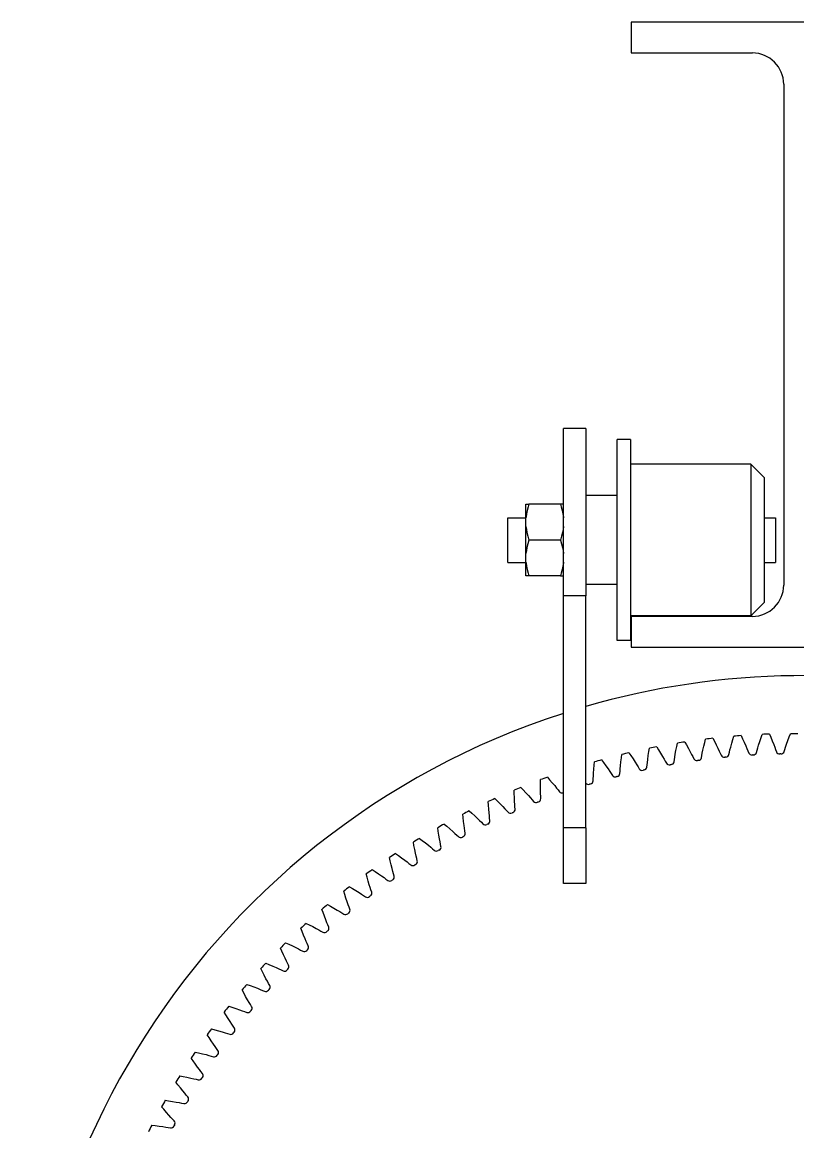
# Model space of a CAD drawing. Extents: x -2061 to 933, y -1034 to 399.
# Drawn here: x -2061.2 to -1887.4, y -786.5 to -537.9 of the extents above; entities that cross this region are included whole.
import ezdxf

# ---------------------------------------------------------------- set-up
doc = ezdxf.new("R2010")
doc.units = 0
doc.layers.get('0').update_dxf_attribs({"linetype": 'CONTINUOUS'})

msp = doc.modelspace()

# ---------------------------------------------------------------- linework, layer by layer
at = {"color": 1}
for p, q in [((-1924.685938, -537.908262), (-1924.685938, -544.808262)), ((-1851.685938, -537.908262), (-1924.685938, -537.908262)), ((-1924.685938, -544.808262), (-1897.535938, -544.808262)), ((-1890.535938, -551.808262), (-1890.535938, -664.008262)), ((-1939.881466, -666.407862), (-1939.881466, -628.907862)), ((-1934.881466, -628.907862), (-1939.881466, -628.907862)), ((-1934.881466, -628.907862), (-1934.881466, -666.407862)), ((-1927.881466, -676.407862), (-1927.881466, -631.407862)), ((-1924.881466, -631.407862), (-1927.881466, -631.407862)), ((-1924.881466, -631.407862), (-1924.881466, -676.407862)), ((-1897.881466, -636.907862), (-1924.881466, -636.907862)), ((-1897.881466, -636.907862), (-1897.881466, -670.907862)), ((-1897.881466, -636.907862), (-1894.881466, -639.907862)), ((-1894.881466, -639.907862), (-1894.881466, -667.907862)), ((-1948.281466, -645.907862), (-1947.613116, -645.908121)), ((-1948.281466, -648.92562), (-1948.281466, -645.907862)), ((-1947.613116, -645.908121), (-1947.796286, -646.490852)), ((-1940.549816, -645.907862), (-1947.613116, -645.907862)), ((-1939.881466, -645.907862), (-1940.549816, -645.908121)), ((-1940.549816, -645.908121), (-1940.366646, -646.490852)), ((-1927.881466, -643.907862), (-1934.881466, -643.907862)), ((-1948.265126, -648.763996), (-1948.281468, -648.925633)), ((-1948.16472, -648.051452), (-1948.265126, -648.763996)), ((-1948.011409, -647.300352), (-1948.16472, -648.051452)), ((-1947.796286, -646.490852), (-1948.011409, -647.300352)), ((-1940.366646, -646.490852), (-1940.151523, -647.300352)), ((-1940.151523, -647.300352), (-1939.998212, -648.051452)), ((-1939.998212, -648.051452), (-1939.897807, -648.763996)), ((-1939.897807, -648.763996), (-1939.881464, -648.925633)), ((-1952.371942, -658.907862), (-1952.371942, -648.907862)), ((-1952.371942, -648.907862), (-1948.281466, -648.907862)), ((-1948.281468, -650.890093), (-1948.203739, -651.523285)), ((-1948.281466, -650.890089), (-1948.281466, -648.925636)), ((-1948.281466, -656.92562), (-1948.281466, -650.890105)), ((-1939.881464, -650.890093), (-1939.959194, -651.523285)), ((-1894.881466, -648.907862), (-1892.371942, -648.907862)), ((-1892.371942, -648.907862), (-1892.371942, -658.907862)), ((-1948.203739, -651.523285), (-1948.068892, -652.259706)), ((-1948.068892, -652.259706), (-1947.875482, -653.047018)), ((-1947.875482, -653.047018), (-1947.613116, -653.907324)), ((-1940.28745, -653.047018), (-1940.549816, -653.907324)), ((-1940.09404, -652.259706), (-1940.28745, -653.047018)), ((-1939.959194, -651.523285), (-1940.09404, -652.259706)), ((-1948.068892, -655.556018), (-1948.203739, -656.292439)), ((-1947.875482, -654.768706), (-1948.068892, -655.556018)), ((-1947.613116, -653.9084), (-1947.875482, -654.768706)), ((-1947.613116, -653.907324), (-1947.613116, -653.9084)), ((-1940.549816, -653.907862), (-1947.613116, -653.907862)), ((-1940.549816, -653.907324), (-1940.549816, -653.9084)), ((-1940.549816, -653.9084), (-1940.28745, -654.768706)), ((-1940.28745, -654.768706), (-1940.09404, -655.556018)), ((-1940.09404, -655.556018), (-1939.959194, -656.292439)), ((-1948.203739, -656.292439), (-1948.281468, -656.925631)), ((-1948.281466, -658.890089), (-1948.281466, -656.925636)), ((-1939.959194, -656.292439), (-1939.881464, -656.925631)), ((-1952.371942, -658.907862), (-1948.281468, -658.907862)), ((-1948.281468, -658.890092), (-1948.265125, -659.051732)), ((-1948.281466, -661.907862), (-1948.281466, -658.890105)), ((-1948.265125, -659.051732), (-1948.16472, -659.764271)), ((-1948.16472, -659.764271), (-1948.011409, -660.515373)), ((-1948.011409, -660.515373), (-1947.796286, -661.324873)), ((-1940.151523, -660.515373), (-1940.366646, -661.324873)), ((-1939.998212, -659.764271), (-1940.151523, -660.515373)), ((-1939.897807, -659.051732), (-1939.998212, -659.764271)), ((-1939.881464, -658.890092), (-1939.897807, -659.051732)), ((-1894.881466, -658.907862), (-1892.371942, -658.907862)), ((-1947.613116, -661.907603), (-1948.281466, -661.907862)), ((-1947.796286, -661.324873), (-1947.613116, -661.907603)), ((-1940.549816, -661.907862), (-1947.613116, -661.907862)), ((-1940.549816, -661.907862), (-1947.613116, -661.907862)), ((-1940.549816, -661.907862), (-1947.613116, -661.907862)), ((-1940.549816, -661.907862), (-1947.613116, -661.907862)), ((-1940.366646, -661.324873), (-1940.549816, -661.907603)), ((-1940.549816, -661.907603), (-1939.881466, -661.907862)), ((-1927.881466, -663.907862), (-1934.881466, -663.907862)), ((-1939.881466, -718.369387), (-1939.881466, -666.407862)), ((-1934.881466, -666.407862), (-1939.881466, -666.407862)), ((-1934.881466, -718.369387), (-1934.881466, -666.407862)), ((-1897.881466, -670.907862), (-1894.881466, -667.907862)), ((-1897.881466, -670.907862), (-1924.881466, -670.907862)), ((-1924.685938, -671.008262), (-1924.685938, -677.908262)), ((-1897.535938, -671.008262), (-1924.685938, -671.008262)), ((-1924.881466, -676.407862), (-1927.881466, -676.407862)), ((-1924.685938, -677.908262), (-1851.685938, -677.908262)), ((-1906.412409, -698.321073), (-1906.055705, -698.993188)), ((-1901.932379, -698.587076), (-1901.713652, -697.858286)), ((-1900.078648, -697.729609), (-1899.748606, -698.415209)), ((-1899.748606, -698.415209), (-1899.371361, -699.228266)), ((-1895.891597, -699.023103), (-1895.612515, -698.171291)), ((-1895.612515, -698.171291), (-1895.365345, -697.451651)), ((-1893.72655, -697.387262), (-1893.423679, -698.085292)), ((-1893.423679, -698.085292), (-1893.078645, -698.912532)), ((-1889.593509, -698.844142), (-1889.2812, -698.003944)), ((-1889.2812, -698.003944), (-1889.005967, -697.294562)), ((-1920.725993, -701.316733), (-1920.594442, -700.567287)), ((-1918.985896, -700.247327), (-1918.577558, -700.889383)), ((-1918.577558, -700.889383), (-1918.107363, -701.652464)), ((-1914.675834, -701.03972), (-1914.498806, -700.16101)), ((-1914.498806, -700.16101), (-1914.337934, -699.417306)), ((-1912.718066, -699.160744), (-1912.33525, -699.818337)), ((-1912.33525, -699.818337), (-1911.895376, -700.599289)), ((-1911.895376, -700.599289), (-1911.485333, -701.354715)), ((-1908.771667, -701.621244), (-1908.632018, -700.960053)), ((-1908.632018, -700.960053), (-1908.442436, -700.121739)), ((-1908.442436, -700.121739), (-1908.231047, -699.250657)), ((-1908.231047, -699.250657), (-1908.0411, -698.513842)), ((-1906.055705, -698.993188), (-1905.64683, -699.790808)), ((-1905.64683, -699.790808), (-1905.266762, -700.561749)), ((-1905.266762, -700.561749), (-1904.97662, -701.17207)), ((-1902.691861, -701.460138), (-1902.565651, -700.93461)), ((-1902.565651, -700.93461), (-1902.400152, -700.279412)), ((-1902.400152, -700.279412), (-1902.177803, -699.449187)), ((-1902.177803, -699.449187), (-1901.932379, -698.587076)), ((-1899.371361, -699.228266), (-1899.021853, -700.013535)), ((-1899.021853, -700.013535), (-1898.755895, -700.634776)), ((-1898.755895, -700.634776), (-1898.549029, -701.134089)), ((-1896.484207, -701.012321), (-1896.337463, -700.492154)), ((-1896.337463, -700.492154), (-1896.146368, -699.843958)), ((-1896.146368, -699.843958), (-1895.891597, -699.023103)), ((-1893.078645, -698.912532), (-1892.760235, -699.710917)), ((-1892.760235, -699.710917), (-1892.518873, -700.342121)), ((-1892.518873, -700.342121), (-1892.331769, -700.849171)), ((-1892.331769, -700.849171), (-1892.155691, -701.342386)), ((-1890.420337, -701.308309), (-1890.263759, -700.80856)), ((-1890.263759, -700.80856), (-1890.096706, -700.294556)), ((-1890.096706, -700.294556), (-1889.88031, -699.654362)), ((-1889.88031, -699.654362), (-1889.593509, -698.844142)), ((-1931.369491, -703.154147), (-1930.912037, -703.762186)), ((-1927.010545, -703.605934), (-1926.903006, -702.716044)), ((-1926.903006, -702.716044), (-1926.800979, -701.96201)), ((-1925.206235, -701.579146), (-1924.773005, -702.204676)), ((-1924.773005, -702.204676), (-1924.273214, -702.948709)), ((-1924.273214, -702.948709), (-1923.805166, -703.669634)), ((-1921.078953, -703.722429), (-1920.991611, -703.05232)), ((-1920.991611, -703.05232), (-1920.868386, -702.201716)), ((-1920.868386, -702.201716), (-1920.725993, -701.316733)), ((-1918.107363, -701.652464), (-1917.667979, -702.391209)), ((-1917.667979, -702.391209), (-1917.330846, -702.976884)), ((-1917.330846, -702.976884), (-1917.066726, -703.448422)), ((-1917.066726, -703.448422), (-1916.81566, -703.908021)), ((-1915.107002, -703.602894), (-1915.030529, -703.084804)), ((-1915.030529, -703.084804), (-1914.945941, -702.550994)), ((-1914.945941, -702.550994), (-1914.832358, -701.884831)), ((-1914.832358, -701.884831), (-1914.675834, -701.03972)), ((-1911.485333, -701.354715), (-1911.171454, -701.953174)), ((-1911.171454, -701.953174), (-1910.92605, -702.434718)), ((-1910.92605, -702.434718), (-1910.693221, -702.903819)), ((-1908.973901, -702.666009), (-1908.877147, -702.15132)), ((-1908.877147, -702.15132), (-1908.771667, -701.621244)), ((-1904.97662, -701.17207), (-1904.75031, -701.662877)), ((-1904.75031, -701.662877), (-1904.536078, -702.140757)), ((-1902.808747, -701.97063), (-1902.691861, -701.460138)), ((-1898.549029, -701.134089), (-1898.353723, -701.620012)), ((-1896.621045, -701.517831), (-1896.484207, -701.012321)), ((-1933.148946, -706.10786), (-1933.092839, -705.25021)), ((-1933.092839, -705.25021), (-1933.02032, -704.356783)), ((-1933.02032, -704.356783), (-1932.947975, -703.599326)), ((-1930.912037, -703.762186), (-1930.383421, -704.486024)), ((-1930.383421, -704.486024), (-1929.88743, -705.188018)), ((-1929.88743, -705.188018), (-1929.505385, -705.745437)), ((-1929.505385, -705.745437), (-1929.205082, -706.194798)), ((-1927.23928, -706.195035), (-1927.203691, -705.672542)), ((-1927.203691, -705.672542), (-1927.161246, -705.133742)), ((-1927.161246, -705.133742), (-1927.10028, -704.46072)), ((-1927.10028, -704.46072), (-1927.010545, -703.605934)), ((-1923.805166, -703.669634), (-1923.445299, -704.241622)), ((-1923.445299, -704.241622), (-1923.16287, -704.702427)), ((-1923.16287, -704.702427), (-1922.893954, -705.151814)), ((-1921.198592, -704.779841), (-1921.142518, -704.259148)), ((-1921.142518, -704.259148), (-1921.078953, -703.722429)), ((-1945.040425, -709.248425), (-1945.038227, -708.352064)), ((-1945.038227, -708.352064), (-1945.025535, -707.591265)), ((-1943.486846, -707.023612), (-1942.983095, -707.593885)), ((-1942.983095, -707.593885), (-1942.399317, -708.274017)), ((-1942.399317, -708.274017), (-1941.849777, -708.934932)), ((-1934.881466, -708.34906), (-1934.8807, -708.350138)), ((-1933.21975, -707.846295), (-1933.204702, -707.322807)), ((-1933.204702, -707.322807), (-1933.183442, -706.782756)), ((-1933.183442, -706.782756), (-1933.148946, -706.10786)), ((-1929.205082, -706.194798), (-1928.91873, -706.633281)), ((-1950.92029, -710.700444), (-1950.937477, -709.939733)), ((-1950.887296, -711.596201), (-1950.92029, -710.700444)), ((-1949.422259, -709.312109), (-1948.896508, -709.862166)), ((-1948.896508, -709.862166), (-1948.286478, -710.518854)), ((-1948.286478, -710.518854), (-1947.711415, -711.157685)), ((-1945.029069, -710.107834), (-1945.040425, -709.248425)), ((-1945.010507, -710.783356), (-1945.029069, -710.107834)), ((-1944.989329, -711.323411), (-1945.010507, -710.783356)), ((-1941.849777, -708.934932), (-1941.425175, -709.460657)), ((-1941.425175, -709.460657), (-1941.090542, -709.885072)), ((-1941.090542, -709.885072), (-1940.77067, -710.299737)), ((-1956.705621, -713.277942), (-1956.75266, -712.518492)), ((-1956.637485, -714.171713), (-1956.705621, -713.277942)), ((-1955.263251, -711.831866), (-1954.716311, -712.360857)), ((-1954.716311, -712.360857), (-1954.080969, -712.993089)), ((-1954.080969, -712.993089), (-1953.481269, -713.60885)), ((-1950.842208, -712.454501), (-1950.887296, -711.596201)), ((-1950.79714, -713.128774), (-1950.842208, -712.454501)), ((-1950.754775, -713.66758), (-1950.79714, -713.128773)), ((-1947.711415, -711.157685), (-1947.266501, -711.666335)), ((-1947.266501, -711.666335), (-1946.915463, -712.077285)), ((-1946.915463, -712.077285), (-1946.579558, -712.479072)), ((-1944.963258, -711.846465), (-1944.989329, -711.323411)), ((-1962.3853, -716.080584), (-1962.462118, -715.323567)), ((-1961.000815, -714.578995), (-1960.433528, -715.086106)), ((-1960.433528, -715.086106), (-1959.773855, -715.692908)), ((-1959.773855, -715.692908), (-1959.150442, -716.28465)), ((-1956.558735, -715.027581), (-1956.637485, -714.171713)), ((-1956.48723, -715.699565), (-1956.558735, -715.027581)), ((-1956.423745, -716.236293), (-1956.48723, -715.699565)), ((-1953.481269, -713.60885), (-1953.016728, -714.099641)), ((-1953.016728, -714.099641), (-1952.649827, -714.496493)), ((-1952.649827, -714.496493), (-1952.298407, -714.884782)), ((-1950.70819, -714.189208), (-1950.754775, -713.66758)), ((-1967.950569, -719.104048), (-1968.057048, -718.350631)), ((-1966.626103, -717.549263), (-1966.039344, -718.033711)), ((-1966.039344, -718.033711), (-1965.356357, -718.614146)), ((-1962.282127, -716.970991), (-1962.3853, -716.080584)), ((-1962.169837, -717.823108), (-1962.282127, -716.970991)), ((-1962.072005, -718.491766), (-1962.169837, -717.823108)), ((-1959.150442, -716.28465), (-1958.666991, -716.756825)), ((-1958.666991, -716.756825), (-1958.284793, -717.138966)), ((-1958.284793, -717.138966), (-1957.918399, -717.513159)), ((-1956.356716, -716.755689), (-1956.423745, -716.236293)), ((-1972.130442, -720.738088), (-1971.525116, -721.199127)), ((-1967.812518, -719.989718), (-1967.950569, -719.104048)), ((-1967.66686, -720.83677), (-1967.812518, -719.989718)), ((-1967.542852, -721.501071), (-1967.66686, -720.83677)), ((-1965.356357, -718.614146), (-1964.710193, -719.180957)), ((-1964.710193, -719.180957), (-1964.208577, -719.633788)), ((-1964.208577, -719.633788), (-1963.811671, -720.000629)), ((-1963.811671, -720.000629), (-1963.430869, -720.36015)), ((-1961.987497, -719.025588), (-1962.072005, -718.491766)), ((-1961.900128, -719.541952), (-1961.987497, -719.025588)), ((-1939.881466, -730.869387), (-1939.881466, -718.369387)), ((-1934.881466, -718.369387), (-1939.881466, -718.369387)), ((-1934.881466, -718.369387), (-1934.881466, -730.869387)), ((-1973.392846, -722.343673), (-1973.528823, -721.595017)), ((-1973.220131, -723.223241), (-1973.392846, -722.343673)), ((-1973.04133, -724.063921), (-1973.220131, -723.223241)), ((-1971.525116, -721.199127), (-1970.819868, -721.7523)), ((-1970.819868, -721.7523), (-1970.15195, -722.293306)), ((-1970.15195, -722.293306), (-1969.632942, -722.726094)), ((-1969.632942, -722.726094), (-1969.22194, -723.07707)), ((-1969.22194, -723.07707), (-1968.827317, -723.421364)), ((-1967.437452, -722.031164), (-1967.542852, -721.501071)), ((-1967.329878, -722.5437), (-1967.437452, -722.031164)), ((-1978.703741, -725.794464), (-1978.869005, -725.051723)), ((-1978.496627, -726.666572), (-1978.703741, -725.794464)), ((-1977.505345, -724.140555), (-1976.882386, -724.577473)), ((-1976.882386, -724.577473), (-1976.155964, -725.102532)), ((-1976.155964, -725.102532), (-1975.46732, -725.616898)), ((-1975.46732, -725.616898), (-1974.931722, -726.028977)), ((-1972.891337, -724.722842), (-1973.04133, -724.063921)), ((-1972.765207, -725.248388), (-1972.891337, -724.722841)), ((-1972.637594, -725.756305), (-1972.765207, -725.248388)), ((-1982.742524, -727.751415), (-1982.102891, -728.163539)), ((-1982.102891, -728.163539), (-1981.356416, -728.659674)), ((-1978.284959, -727.499584), (-1978.496627, -726.666572)), ((-1978.109213, -728.152108), (-1978.284959, -727.499584)), ((-1977.962547, -728.672297), (-1978.109213, -728.152108)), ((-1974.931722, -726.028977), (-1974.507257, -726.363546)), ((-1974.507257, -726.363546), (-1974.099421, -726.692081)), ((-1983.875064, -729.451098), (-1984.06936, -728.715418)), ((-1983.633871, -730.314403), (-1983.875064, -729.451098)), ((-1983.389662, -731.138463), (-1983.633871, -730.314403)), ((-1981.356416, -728.659674), (-1980.648109, -729.146608)), ((-1980.648109, -729.146608), (-1980.096746, -729.537341)), ((-1980.096746, -729.537341), (-1979.659473, -729.854989)), ((-1979.659473, -729.854989), (-1979.239054, -730.167259)), ((-1977.815092, -729.174813), (-1977.962547, -728.672297)), ((-1988.898841, -733.307938), (-1989.12187, -732.580454)), ((-1987.833903, -731.565103), (-1987.178584, -731.951797)), ((-1987.178584, -731.951797), (-1986.413206, -732.418243)), ((-1986.413206, -732.418243), (-1985.686328, -732.876994)), ((-1985.686328, -732.876994), (-1985.12005, -733.245779)), ((-1985.12005, -733.245779), (-1984.670643, -733.546014)), ((-1983.188433, -731.783584), (-1983.389662, -731.138463)), ((-1983.021458, -732.297614), (-1983.188433, -731.783584)), ((-1982.854388, -732.793953), (-1983.021458, -732.297614)), ((-1934.881466, -730.869387), (-1939.881466, -730.869387)), ((-1992.771633, -735.575737), (-1992.101637, -735.936405)), ((-1988.62394, -734.161108), (-1988.898841, -733.307938)), ((-1988.347568, -734.974945), (-1988.62394, -734.161108)), ((-1988.121167, -735.611669), (-1988.347568, -734.974945)), ((-1987.934139, -736.118747), (-1988.121167, -735.611669)), ((-1984.670643, -733.546014), (-1984.238288, -733.841538)), ((-1993.767326, -737.359038), (-1994.018744, -736.64087)), ((-1993.459142, -738.200758), (-1993.767326, -737.359038)), ((-1993.151031, -739.003117), (-1993.459142, -738.200758)), ((-1992.101637, -735.936405), (-1991.318536, -736.372443)), ((-1991.318536, -736.372443), (-1990.574209, -736.802303)), ((-1990.574209, -736.802303), (-1989.993889, -737.148572)), ((-1989.993889, -737.148572), (-1989.533041, -737.430932)), ((-1989.533041, -737.430932), (-1989.089417, -737.709254)), ((-1987.747712, -736.608145), (-1987.934139, -736.118747)), ((-1997.548099, -739.777133), (-1996.86446, -740.11122)), ((-1996.86446, -740.11122), (-1996.064844, -740.516177)), ((-1996.064844, -740.516177), (-1995.304214, -740.916483)), ((-1992.899807, -739.630461), (-1993.151031, -739.003117)), ((-1992.693016, -740.129806), (-1992.899807, -739.630461)), ((-1992.487519, -740.611507), (-1992.693016, -740.129806)), ((-1998.473012, -741.59815), (-1998.752431, -740.890407)), ((-1998.13202, -742.427122), (-1998.473012, -741.59815)), ((-1997.792646, -743.216766), (-1998.13202, -742.427122)), ((-1997.516987, -743.833764), (-1997.792646, -743.216766)), ((-1995.304214, -740.916483), (-1994.710747, -741.239702)), ((-1994.710747, -741.239702), (-1994.239169, -741.503752)), ((-1994.239169, -741.503752), (-1993.784961, -741.764442)), ((-2003.008643, -746.018738), (-2003.315633, -745.322511)), ((-2002.155936, -744.162813), (-2001.459708, -744.469803)), ((-2001.459708, -744.469803), (-2000.64481, -744.843055)), ((-2000.64481, -744.843055), (-1999.869051, -745.213191)), ((-1999.869051, -745.213191), (-1999.263351, -745.512861)), ((-1999.263351, -745.512861), (-1998.781771, -745.758193)), ((-1997.290751, -744.324605), (-1997.516987, -743.833764)), ((-1997.0665, -744.797867), (-1997.290751, -744.324605)), ((-2002.635369, -746.833684), (-2003.008643, -746.018738)), ((-2002.265256, -747.609395), (-2002.635369, -746.833684)), ((-2001.965585, -748.215095), (-2002.265256, -747.609395)), ((-1998.781771, -745.758193), (-1998.317678, -746.00085)), ((-2007.367227, -750.613987), (-2007.701313, -749.930348)), ((-2006.962245, -751.413649), (-2007.367227, -750.613987)), ((-2006.58804, -748.726015), (-2005.880296, -749.005434)), ((-2005.880296, -749.005434), (-2005.051373, -749.346406)), ((-2005.051373, -749.346406), (-2004.26168, -749.6858)), ((-2004.26168, -749.6858), (-2003.644683, -749.96146)), ((-2003.644683, -749.96146), (-2003.153842, -750.187696)), ((-2003.153842, -750.187696), (-2002.68058, -750.411946)), ((-2001.720254, -748.696676), (-2001.965586, -748.215095)), ((-2001.477596, -749.160769), (-2001.720254, -748.696676)), ((-2006.561963, -752.174232), (-2006.962245, -751.413649)), ((-2006.238744, -752.7677), (-2006.561963, -752.174232)), ((-2005.974695, -753.239277), (-2006.238744, -752.7677)), ((-2011.542041, -755.376809), (-2011.90271, -754.706814)), ((-2011.105977, -756.159955), (-2011.542041, -755.376809)), ((-2010.837576, -753.459703), (-2010.119408, -753.711121)), ((-2010.119408, -753.711121), (-2009.277737, -754.019286)), ((-2009.277737, -754.019286), (-2008.475329, -754.327415)), ((-2008.475329, -754.327415), (-2007.847985, -754.578639)), ((-2007.847985, -754.578639), (-2007.348641, -754.78543)), ((-2007.348641, -754.78543), (-2006.86694, -754.990927)), ((-2005.714004, -753.693486), (-2005.974695, -753.239277)), ((-2010.676144, -756.904237), (-2011.105977, -756.159955)), ((-2010.329874, -757.484558), (-2010.676144, -756.904237)), ((-2010.047514, -757.945405), (-2010.329874, -757.484558)), ((-2009.769192, -758.389029), (-2010.047514, -757.945405)), ((-2015.526649, -760.299862), (-2015.913344, -759.644543)), ((-2015.060176, -761.065285), (-2015.526649, -760.299862)), ((-2014.897993, -758.356577), (-2014.170508, -758.579606)), ((-2014.170508, -758.579606), (-2013.317387, -758.85449)), ((-2013.317387, -758.85449), (-2012.503501, -759.130879)), ((-2012.503501, -759.130879), (-2011.866777, -759.35728)), ((-2011.866777, -759.35728), (-2011.359699, -759.544307)), ((-2011.359699, -759.544307), (-2010.870302, -759.730734)), ((-2014.601453, -761.792118), (-2015.060176, -761.065285)), ((-2014.232667, -762.358397), (-2014.601453, -761.792118)), ((-2013.932432, -762.807803), (-2014.232667, -762.358397)), ((-2013.636908, -763.240158), (-2013.932432, -762.807803)), ((-2019.314907, -765.375555), (-2019.727031, -764.735923)), ((-2018.818743, -766.122074), (-2019.314907, -765.375555)), ((-2018.763028, -763.409087), (-2018.027348, -763.603383)), ((-2018.027348, -763.603383), (-2017.164094, -763.844562)), ((-2017.164094, -763.844562), (-2016.339984, -764.088784)), ((-2016.339984, -764.088784), (-2015.694862, -764.290013)), ((-2015.694863, -764.290013), (-2015.180833, -764.456989)), ((-2015.180833, -764.456989), (-2014.684494, -764.624058)), ((-2018.331838, -766.830337), (-2018.818743, -766.122074)), ((-2017.941105, -767.381701), (-2018.331838, -766.830337)), ((-2017.623458, -767.818974), (-2017.941105, -767.381701)), ((-2017.311187, -768.239393), (-2017.623458, -767.818974)), ((-2022.900974, -770.596061), (-2023.337892, -769.973101)), ((-2022.426724, -768.609442), (-2021.683983, -768.774705)), ((-2021.683983, -768.774705), (-2020.811925, -768.981807)), ((-2020.811925, -768.981807), (-2019.978862, -769.193487)), ((-2019.978862, -769.193487), (-2019.326338, -769.369233)), ((-2019.326338, -769.369233), (-2018.806149, -769.5159)), ((-2018.806149, -769.5159), (-2018.303634, -769.663354)), ((-2022.375884, -771.322525), (-2022.900974, -770.596061)), ((-2021.861548, -772.011126), (-2022.375884, -771.322525)), ((-2021.44947, -772.546725), (-2021.861548, -772.011126)), ((-2021.1149, -772.97119), (-2021.44947, -772.546725)), ((-2020.786365, -773.379026), (-2021.1149, -772.97119)), ((-2026.27932, -775.95333), (-2026.740358, -775.348004)), ((-2025.883429, -773.949624), (-2025.134773, -774.0856)), ((-2025.134773, -774.0856), (-2024.255257, -774.258305)), ((-2024.255257, -774.258305), (-2023.414526, -774.437116)), ((-2023.414526, -774.437116), (-2022.755605, -774.587109)), ((-2022.755605, -774.587109), (-2022.230059, -774.71324)), ((-2022.230059, -774.71324), (-2021.722142, -774.840852)), ((-2025.726114, -776.658619), (-2026.27932, -775.95333)), ((-2025.18514, -777.326497), (-2025.726114, -776.658619)), ((-2024.752352, -777.845504), (-2025.18514, -777.326497)), ((-2024.401376, -778.256507), (-2024.752352, -777.845504)), ((-2029.127816, -779.421398), (-2028.374398, -779.527877)), ((-2028.374398, -779.527877), (-2027.488779, -779.66592)), ((-2027.488779, -779.66592), (-2026.641676, -779.811586)), ((-2026.641676, -779.811586), (-2025.977375, -779.935594)), ((-2025.977375, -779.935594), (-2025.447282, -780.040995)), ((-2025.447282, -780.040995), (-2024.934747, -780.148568)), ((-2024.057083, -778.65113), (-2024.401376, -778.256507)), ((-2029.444735, -781.439102), (-2029.929183, -780.852343)), ((-2028.864266, -782.122129), (-2029.444735, -781.439102)), ((-2028.297489, -782.768253), (-2028.864266, -782.122129)), ((-2027.844659, -783.269869), (-2028.297489, -782.768253)), ((-2032.15488, -785.016328), (-2031.397863, -785.093146)), ((-2031.397863, -785.093146), (-2030.507507, -785.196313)), ((-2030.507507, -785.196313), (-2029.655338, -785.30861)), ((-2029.655338, -785.30861), (-2028.986681, -785.406442)), ((-2028.986681, -785.406442), (-2028.452859, -785.49095)), ((-2027.477817, -783.666776), (-2027.844659, -783.269869)), ((-2027.118296, -784.047578), (-2027.477817, -783.666776)), ((-2028.452859, -785.49095), (-2027.936495, -785.578318))]:
    msp.add_line(p, q, dxfattribs=at)
for centre, radius, start, end in [((-1897.535938, -551.808262), 7, 0, 90), ((-1897.535938, -664.008262), 7, 270, 0), ((-1886.185938, -859.292509), 175, 75.199001, 106.160185), ((-1886.185938, -859.292509), 175, 107.873488, 73.50008), ((-1888.18594, -859.292487), 162, 96.459973, 97.040027), ((-1888.185939, -859.292486), 162, 94.209973, 94.790027), ((-1888.185938, -859.292486), 162, 91.959973, 92.540027), ((-1888.185938, -859.292486), 162, 89.709973, 90.290027), ((-1888.185942, -859.292487), 162, 100.959973, 101.540027), ((-1888.185941, -859.292487), 162, 98.709973, 99.290027), ((-1888.185944, -859.292487), 162, 105.459973, 106.040027), ((-1888.185943, -859.292487), 162, 103.209973, 103.790027), ((-1910.02759, -702.558226), 0.75, 207.438167, 281.121774), ((-1888.185938, -859.292509), 157.5, 97.831833, 97.918167), ((-1909.70835, -702.514069), 0.75, 274.628229, 348.311797), ((-1903.857391, -701.821563), 0.75, 205.188167, 278.871774), ((-1888.185938, -859.292509), 157.5, 95.581833, 95.668167), ((-1903.536664, -701.789974), 0.75, 272.378229, 346.061797), ((-1897.663029, -701.327709), 0.75, 202.938167, 276.621774), ((-1888.185938, -859.292509), 157.5, 93.331833, 93.418167), ((-1897.341309, -701.308736), 0.75, 270.128229, 343.811797), ((-1891.454054, -701.077425), 0.75, 200.688167, 274.371774), ((-1888.185938, -859.292509), 157.5, 91.081833, 91.168167), ((-1891.131836, -701.071098), 0.75, 267.878229, 341.561797), ((-1922.257489, -704.755061), 0.75, 211.938167, 285.621774), ((-1888.185938, -859.292509), 157.5, 102.331833, 102.418167), ((-1921.942698, -704.685994), 0.75, 279.128229, 352.811797), ((-1916.16411, -703.536561), 0.75, 209.688167, 283.371774), ((-1888.185938, -859.292509), 157.5, 100.081833, 100.168167), ((-1915.846849, -703.479906), 0.75, 276.878229, 350.561797), ((-1888.185945, -859.292488), 162, 109.959973, 110.540027), ((-1934.277326, -707.904672), 0.75, 216.438167, 290.121774), ((-1933.968924, -707.811119), 0.75, 283.628229, 357.311797), ((-1928.298333, -706.211847), 0.75, 214.188167, 287.871774), ((-1888.185938, -859.292509), 157.5, 104.581833, 104.668167), ((-1927.986496, -706.130474), 0.75, 281.378229, 355.061797), ((-1888.185946, -859.292488), 162, 112.209973, 112.790027), ((-1940.18525, -709.830926), 0.75, 218.688167, 292.371774), ((-1888.185938, -859.292509), 157.5, 109.161111, 109.168167), ((-1888.185938, -859.292509), 157.5, 106.831833, 106.918167), ((-1888.185947, -859.292488), 162, 114.459973, 115.040027), ((-1946.012995, -711.987639), 0.75, 220.938167, 294.621774), ((-1888.185938, -859.292509), 157.5, 111.331833, 111.418167), ((-1945.712884, -711.870177), 0.75, 288.128229, 1.811797), ((-1888.185948, -859.292489), 162, 116.709973, 117.290027), ((-1951.751574, -714.371485), 0.75, 223.188167, 296.871774), ((-1888.185938, -859.292509), 157.5, 113.581833, 113.668167), ((-1951.456306, -714.242332), 0.75, 290.378229, 4.061797), ((-1888.185949, -859.292489), 162, 118.959973, 119.540027), ((-1957.39214, -716.978789), 0.75, 225.438167, 299.121774), ((-1888.185938, -859.292509), 157.5, 115.831833, 115.918167), ((-1957.10217, -716.838143), 0.75, 292.628229, 6.311797), ((-1888.185949, -859.29249), 162, 121.209973, 121.790027), ((-1962.925995, -719.805531), 0.75, 227.688167, 301.371774), ((-1888.185938, -859.292509), 157.5, 118.081833, 118.168167), ((-1962.64177, -719.653609), 0.75, 294.878229, 8.561797), ((-1968.066565, -722.684388), 0.75, 297.128229, 10.811797), ((-1888.18595, -859.29249), 162, 123.459973, 124.040027), ((-1973.36819, -725.925807), 0.75, 299.378229, 13.061797), ((-1968.344606, -722.847351), 0.75, 229.938167, 303.621774), ((-1888.185937, -859.292509), 157.5, 120.331833, 120.418167), ((-1888.185951, -859.292491), 162, 125.709973, 126.290027), ((-1973.639619, -726.09956), 0.75, 232.188167, 305.871774), ((-1888.185938, -859.292509), 157.5, 122.581833, 122.668167), ((-1978.802868, -729.557142), 0.75, 234.438167, 308.121774), ((-1888.185938, -859.292509), 157.5, 124.831833, 124.918167), ((-1978.538469, -729.372867), 0.75, 301.628229, 15.311797), ((-1888.185952, -859.292491), 162, 127.959973, 128.540027), ((-1983.569432, -733.020254), 0.75, 303.878229, 17.561797), ((-1888.185952, -859.292492), 162, 130.209973, 130.790027), ((-1983.826392, -733.214768), 0.75, 236.688167, 310.371774), ((-1888.185938, -859.292509), 157.5, 127.081833, 127.168167), ((-1988.702445, -737.066796), 0.75, 238.938167, 312.621774), ((-1888.185938, -859.292509), 157.5, 129.331833, 129.418167), ((-1988.45332, -736.862344), 0.75, 306.128229, 19.811797), ((-1888.185953, -859.292492), 162, 132.459973, 133.040027), ((-1993.182603, -740.893212), 0.75, 308.378229, 22.061797), ((-1993.42351, -741.107287), 0.75, 241.188167, 314.871774), ((-1888.185938, -859.292509), 157.5, 131.581833, 131.668167), ((-1888.185953, -859.292493), 162, 134.709973, 135.290027), ((-1888.185938, -859.292509), 157.5, 133.831833, 133.918167), ((-1997.749989, -745.106643), 0.75, 310.628229, 24.311797), ((-1997.982305, -745.330011), 0.75, 243.438167, 317.121774), ((-1888.185954, -859.292494), 162, 136.959973, 137.540027), ((-2002.371803, -749.728457), 0.75, 245.688167, 319.371774), ((-1888.185938, -859.292509), 157.5, 136.081833, 136.168167), ((-2002.148435, -749.496141), 0.75, 312.878229, 26.561797), ((-1888.185955, -859.292494), 162, 139.209973, 139.790027), ((-2006.585234, -754.295843), 0.75, 247.938167, 321.621774), ((-1888.185938, -859.292509), 157.5, 138.331833, 138.418167), ((-2006.37116, -754.054937), 0.75, 315.128229, 28.811797), ((-1888.185955, -859.292495), 162, 141.459973, 142.040027), ((-2010.616103, -759.025126), 0.75, 250.188167, 323.871774), ((-1888.185938, -859.292509), 157.5, 140.581833, 140.668167), ((-2010.411651, -758.776001), 0.75, 317.378229, 31.061797), ((-1888.185956, -859.292496), 162, 143.709973, 144.290027), ((-2014.458192, -763.909015), 0.75, 252.438167, 326.121774), ((-1888.185938, -859.292509), 157.5, 142.831833, 142.918167), ((-2014.263679, -763.652055), 0.75, 319.628229, 33.311797), ((-1888.185956, -859.292496), 162, 145.959973, 146.540027), ((-2018.105579, -768.939977), 0.75, 254.688167, 328.371774), ((-1888.185938, -859.292509), 157.5, 145.081833, 145.168167), ((-2017.921304, -768.675579), 0.75, 321.878229, 35.561797), ((-1888.185957, -859.292497), 162, 148.209973, 148.790027), ((-2021.55264, -774.110257), 0.75, 256.938167, 330.621774), ((-1888.185938, -859.292509), 157.5, 147.331833, 147.418167), ((-2021.378887, -773.838828), 0.75, 324.128229, 37.811797), ((-1888.185957, -859.292498), 162, 150.459973, 151.040027), ((-2024.794058, -779.411882), 0.75, 259.188167, 332.871774), ((-1888.185938, -859.292509), 157.5, 149.581833, 149.668167), ((-2024.631096, -779.13384), 0.75, 326.378229, 40.061797), ((-1888.185958, -859.292499), 162, 152.709973, 153.290027), ((-2027.824837, -784.836676), 0.75, 261.438167, 335.121774), ((-1888.185938, -859.292509), 157.5, 151.831833, 151.918167), ((-2027.672916, -784.552451), 0.75, 328.628229, 42.311797)]:
    msp.add_arc(centre, radius, start, end, dxfattribs=at)

doc.saveas('drawing.dxf')
